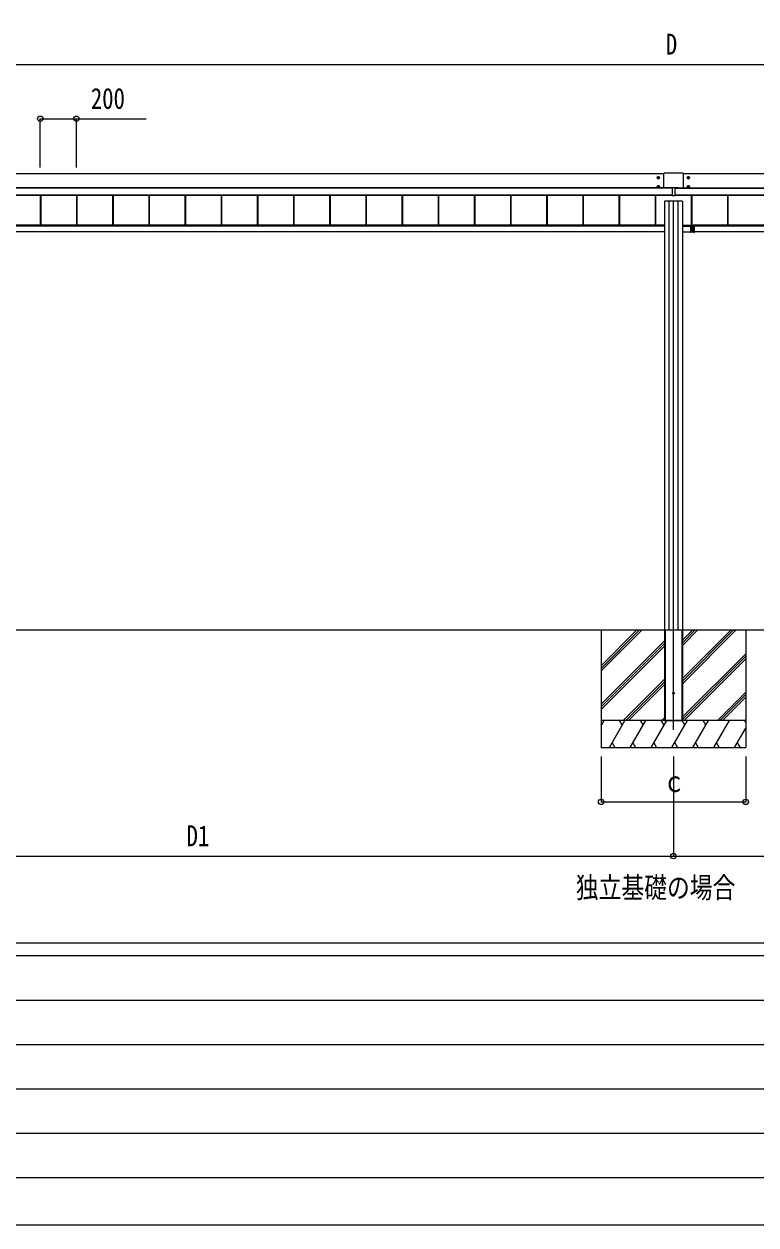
# Model space of a CAD drawing. Units: millimetres, scale not verified. Extents: x -14718 to 14718, y -10395 to 10395.
# Drawn here: x -11247 to -7199, y -10395 to -3758 of the extents above; entities that cross this region are included whole.
import ezdxf
from ezdxf.enums import TextEntityAlignment as Align

# ---------------------------------------------------------------- set-up
doc = ezdxf.new("R2010")
doc.units = ezdxf.units.MM
doc.header["$LTSCALE"] = 50
for name, color, linetype in [('0-2_USER1', 3, 'Continuous'), ('0-3_YKK_12', 2, 'Continuous'), ('0-4_YKK_A1', 4, 'Continuous'), ('0-5_YKK_D', 6, 'Continuous'), ('0-6_YKK_ZWAK', 7, 'Continuous')]:
    doc.layers.add(name, color=color, linetype=linetype)
doc.styles.add('ＭＳ ゴシック', font='')
doc.styles.get('ＭＳ ゴシック').set_extended_font_data('MS Gothic')

msp = doc.modelspace()

# ---------------------------------------------------------------- linework, layer by layer
at = {"layer": '0-3_YKK_12'}
msp.add_line((-7655.44, -7659), (-7655.44, -4733.3), dxfattribs=at)
at = {"layer": '0-4_YKK_A1'}
for p, q in [((-7708.44, -4585.37), (-12802.44, -4585.37)), ((-7731.19, -4607.11), (-7745.69, -4607.11)), ((-7740.72, -4607.87), (-7741.44, -4607.87)), ((-7738.44, -4614.36), (-7738.44, -4599.86)), ((-7736.16, -4606.35), (-7735.44, -4606.35)), ((-7708.44, -4663.81), (-7708.44, -4582.15)), ((-7603.44, -4581.15), (-7707.44, -4581.15)), ((-7602.44, -4582.15), (-7602.44, -4663.81)), ((-2508.44, -4585.37), (-7602.44, -4585.37)), ((-7579.69, -4607.11), (-7565.19, -4607.11)), ((-7574.72, -4606.35), (-7575.44, -4606.35)), ((-7572.44, -4614.36), (-7572.44, -4599.86)), ((-7570.16, -4607.87), (-7569.44, -4607.87)), ((-7662.94, -4663.81), (-12953.94, -4663.81)), ((-7662.94, -4664.29), (-12953.94, -4664.29)), ((-7662.94, -4703.27), (-12953.94, -4703.27)), ((-7662.94, -4703.78), (-12953.94, -4703.78)), ((-12953.94, -4703.92), (-7662.94, -4703.92)), ((-7662.94, -4703.92), (-12953.94, -4703.92)), ((-11156.94, -4703.92), (-11156.94, -4870.15)), ((-11154.34, -4703.92), (-11154.34, -4870.15)), ((-11153.94, -4703.92), (-11153.94, -4870.15)), ((-10956.94, -4703.92), (-10956.94, -4870.15)), ((-10954.34, -4703.92), (-10954.34, -4870.15)), ((-10953.94, -4703.92), (-10953.94, -4870.15)), ((-10756.94, -4703.92), (-10756.94, -4870.15)), ((-10754.34, -4703.92), (-10754.34, -4870.15)), ((-10753.94, -4703.92), (-10753.94, -4870.15)), ((-10556.94, -4703.92), (-10556.94, -4870.15)), ((-10554.34, -4703.92), (-10554.34, -4870.15)), ((-10553.94, -4703.92), (-10553.94, -4870.15)), ((-10356.94, -4703.92), (-10356.94, -4870.15)), ((-10354.34, -4703.92), (-10354.34, -4870.15)), ((-10353.94, -4703.92), (-10353.94, -4870.15)), ((-10156.94, -4703.92), (-10156.94, -4870.15)), ((-10154.34, -4703.92), (-10154.34, -4870.15)), ((-10153.94, -4703.92), (-10153.94, -4870.15)), ((-9956.94, -4703.92), (-9956.94, -4870.15)), ((-9954.34, -4703.92), (-9954.34, -4870.15)), ((-9953.94, -4703.92), (-9953.94, -4870.15)), ((-9756.94, -4703.92), (-9756.94, -4870.15)), ((-9754.34, -4703.92), (-9754.34, -4870.15)), ((-9753.94, -4703.92), (-9753.94, -4870.15)), ((-9556.94, -4703.92), (-9556.94, -4870.15)), ((-9554.34, -4703.92), (-9554.34, -4870.15)), ((-9553.94, -4703.92), (-9553.94, -4870.15)), ((-9356.94, -4703.92), (-9356.94, -4870.15)), ((-9354.34, -4703.92), (-9354.34, -4870.15)), ((-9353.94, -4703.92), (-9353.94, -4870.15)), ((-9156.94, -4703.92), (-9156.94, -4870.15)), ((-9154.34, -4703.92), (-9154.34, -4870.15)), ((-9153.94, -4703.92), (-9153.94, -4870.15)), ((-8956.94, -4703.92), (-8956.94, -4870.15)), ((-8954.34, -4703.92), (-8954.34, -4870.15)), ((-8953.94, -4703.92), (-8953.94, -4870.15)), ((-8756.94, -4703.92), (-8756.94, -4870.15)), ((-8754.34, -4703.92), (-8754.34, -4870.15)), ((-8753.94, -4703.92), (-8753.94, -4870.15)), ((-8556.94, -4703.92), (-8556.94, -4870.15)), ((-8554.34, -4703.92), (-8554.34, -4870.15)), ((-8553.94, -4703.92), (-8553.94, -4870.15)), ((-8356.94, -4703.92), (-8356.94, -4870.15)), ((-8354.34, -4703.92), (-8354.34, -4870.15)), ((-8353.94, -4703.92), (-8353.94, -4870.15)), ((-8156.94, -4703.92), (-8156.94, -4870.15)), ((-8154.34, -4703.92), (-8154.34, -4870.15)), ((-8153.94, -4703.92), (-8153.94, -4870.15)), ((-7956.94, -4703.92), (-7956.94, -4870.15)), ((-7954.34, -4703.92), (-7954.34, -4870.15)), ((-7953.94, -4703.92), (-7953.94, -4870.15)), ((-7756.94, -4703.92), (-7756.94, -4870.15)), ((-7754.34, -4703.92), (-7754.34, -4870.15)), ((-7753.94, -4703.92), (-7753.94, -4870.15)), ((-7731.19, -4657.08), (-7745.69, -4657.08)), ((-7740.72, -4657.84), (-7741.44, -4657.84)), ((-7738.44, -4664.33), (-7738.44, -4649.83)), ((-7736.16, -4656.32), (-7735.44, -4656.32)), ((-7681.94, -4661.48), (-7681.94, -4663.81)), ((-7681.94, -4661.48), (-7662.94, -4661.48)), ((-7681.94, -4663.48), (-7662.94, -4663.48)), ((-7662.94, -4661.31), (-7662.94, -4706.46)), ((-7662.94, -4661.31), (-7647.94, -4661.31)), ((-7647.94, -4706.46), (-7662.94, -4706.46)), ((-7647.94, -4661.31), (-7647.94, -4706.46)), ((-7647.94, -4661.48), (-7628.94, -4661.48)), ((-7647.94, -4663.48), (-7628.94, -4663.48)), ((-7647.94, -4663.81), (-2356.94, -4663.81)), ((-7647.94, -4664.29), (-2356.94, -4664.29)), ((-7647.94, -4703.27), (-2356.94, -4703.27)), ((-7647.94, -4703.78), (-2356.94, -4703.78)), ((-2356.94, -4703.92), (-7647.94, -4703.92)), ((-7628.94, -4663.81), (-7628.94, -4661.48)), ((-7579.69, -4657.08), (-7565.19, -4657.08)), ((-7574.72, -4656.32), (-7575.44, -4656.32)), ((-7572.44, -4664.33), (-7572.44, -4649.83)), ((-7570.16, -4657.84), (-7569.44, -4657.84)), ((-7556.94, -4703.92), (-7556.94, -4871.71)), ((-7556.54, -4703.92), (-7556.54, -4871.71)), ((-7553.94, -4703.92), (-7553.94, -4871.71)), ((-7356.94, -4703.92), (-7356.94, -4870.15)), ((-7354.34, -4703.92), (-7354.34, -4870.15)), ((-7353.94, -4703.92), (-7353.94, -4870.15)), ((-7705.44, -4737.86), (-7705.44, -7102.5)), ((-7680.25, -4736.12), (-7680.25, -7106.5)), ((-7630.62, -4736.12), (-7630.62, -7106.5)), ((-7605.44, -4737.86), (-7605.44, -7102.5)), ((-7705.44, -4870.15), (-12805.44, -4870.15)), ((-7705.44, -4872.15), (-12805.44, -4872.15)), ((-7705.44, -4875.02), (-12805.44, -4875.02)), ((-7705.44, -4906.5), (-12804.59, -4906.5)), ((-7605.44, -4870.15), (-7557.43, -4870.15)), ((-7605.44, -4872.15), (-7557.43, -4872.15)), ((-7605.44, -4875.02), (-7561.44, -4875.02)), ((-7605.44, -4906.5), (-7561.44, -4906.5)), ((-7561.44, -4874.78), (-7561.44, -4874.98)), ((-7555.72, -4874.8), (-7561.44, -4874.78)), ((-7561.44, -4875.28), (-7555.24, -4875.3)), ((-7561.44, -4909.06), (-7555.22, -4908.68)), ((-7561.44, -4908.76), (-7561.44, -4909.06)), ((-7557.43, -4870.15), (-7557.43, -4874.79)), ((-7557.43, -4871.71), (-7545.43, -4871.71)), ((-7555.72, -4872.21), (-7555.72, -4874.8)), ((-7555.72, -4872.21), (-7555.44, -4872.21)), ((-7555.72, -4874.8), (-7555.44, -4874.8)), ((-7555.24, -4875), (-7555.23, -4875)), ((-7555.22, -4871.71), (-7554.94, -4871.71)), ((-7555.22, -4875.3), (-7554.94, -4875.3)), ((-7554.94, -4908.38), (-7555.22, -4908.38)), ((-7554.94, -4875.3), (-7554.94, -4871.71)), ((-7554.94, -4908.38), (-7554.94, -4875.3)), ((-7547.94, -4875.3), (-7547.94, -4871.71)), ((-7547.65, -4871.71), (-7547.94, -4871.71)), ((-7547.94, -4908.38), (-7547.94, -4875.3)), ((-7547.65, -4875.3), (-7547.94, -4875.3)), ((-7547.94, -4908.38), (-7547.65, -4908.38)), ((-7541.44, -4909.06), (-7547.65, -4908.68)), ((-7547.64, -4875), (-7547.64, -4875)), ((-7541.44, -4875.28), (-7547.64, -4875.3)), ((-7547.15, -4872.21), (-7547.44, -4872.21)), ((-7547.15, -4874.8), (-7547.44, -4874.8)), ((-7547.15, -4872.21), (-7547.15, -4874.8)), ((-7547.15, -4874.8), (-7541.44, -4874.78)), ((-2505.44, -4870.15), (-7545.43, -4870.15)), ((-7545.43, -4870.15), (-7545.43, -4874.79)), ((-2505.44, -4872.15), (-7545.43, -4872.15)), ((-7541.44, -4874.78), (-7541.44, -4874.98)), ((-2505.44, -4875.02), (-7541.44, -4875.02)), ((-2506.28, -4906.5), (-7541.44, -4906.5)), ((-7541.44, -4908.76), (-7541.44, -4909.06)), ((-12805.44, -7106.5), (-1955.44, -7106.5)), ((-8055.44, -7106.5), (-8055.44, -7756.5)), ((-8055.44, -7333.13), (-7828.8, -7106.5)), ((-8055.44, -7304.85), (-7857.09, -7106.5)), ((-8055.44, -7318.99), (-7843, -7106.56)), ((-8055.44, -7516.98), (-7705.44, -7166.98)), ((-7705.44, -7102.5), (-7705.44, -7606.5)), ((-7705.44, -7106.5), (-7705.14, -7106.5)), ((-7705.44, -7106.5), (-7705.44, -7606.5)), ((-7705.14, -7106.5), (-7605.74, -7106.5)), ((-7702.94, -7106.5), (-7702.94, -7606.5)), ((-7701.44, -7106.5), (-7701.44, -7606.5)), ((-7609.44, -7106.5), (-7609.44, -7606.5)), ((-7607.94, -7106.5), (-7607.94, -7606.5)), ((-7605.44, -7102.5), (-7605.44, -7606.5)), ((-7605.44, -7106.5), (-7605.44, -7606.5)), ((-7605.44, -7191.5), (-7520.44, -7106.5)), ((-7605.44, -7177.36), (-7534.58, -7106.5)), ((-7605.44, -7163.22), (-7548.72, -7106.5)), ((-7605.44, -7403.63), (-7308.34, -7106.54)), ((-7605.44, -7389.49), (-7322.49, -7106.54)), ((-7605.44, -7375.35), (-7336.63, -7106.54)), ((-7255.44, -7106.5), (-7255.44, -7756.5)), ((-8055.44, -7531.12), (-7705.44, -7181.12)), ((-8055.44, -7545.26), (-7705.44, -7195.27)), ((-7605.44, -7587.48), (-7255.44, -7237.48)), ((-7605.44, -7601.62), (-7255.44, -7251.62)), ((-7596.18, -7606.5), (-7255.44, -7265.77)), ((-7932.83, -7606.5), (-7705.44, -7379.11)), ((-7918.68, -7606.5), (-7705.44, -7393.26)), ((-7904.54, -7606.5), (-7705.44, -7407.4)), ((-7412.33, -7606.5), (-7255.44, -7449.61)), ((-7398.18, -7606.5), (-7255.44, -7463.75)), ((-7384.04, -7606.5), (-7255.44, -7477.9)), ((-7255.44, -7606.5), (-8055.44, -7606.5)), ((-8055.44, -7635.44), (-8038.73, -7606.5)), ((-7255.44, -7606.5), (-8055.44, -7606.5)), ((-8053.73, -7632.48), (-8055.44, -7629.53)), ((-8009.86, -7756.5), (-7923.26, -7606.5)), ((-7938.26, -7632.48), (-7953.26, -7606.5)), ((-7894.39, -7756.5), (-7807.79, -7606.5)), ((-7822.79, -7632.48), (-7837.79, -7606.5)), ((-7778.92, -7756.5), (-7692.32, -7606.5)), ((-7707.32, -7632.49), (-7722.32, -7606.5)), ((-7720.69, -7606.5), (-7705.44, -7591.24)), ((-7705.44, -7606.5), (-7605.44, -7606.5)), ((-7663.45, -7756.5), (-7576.85, -7606.5)), ((-7591.85, -7632.48), (-7606.85, -7606.5)), ((-7547.98, -7756.5), (-7461.38, -7606.5)), ((-7476.38, -7632.48), (-7491.38, -7606.5)), ((-7432.51, -7756.5), (-7345.91, -7606.5)), ((-7255.44, -7615.17), (-7260.44, -7606.5)), ((-7317.04, -7756.5), (-7255.44, -7649.8)), ((-8055.44, -7756.5), (-7255.44, -7756.5)), ((-7994.86, -7730.52), (-7979.86, -7756.5)), ((-7879.39, -7730.52), (-7864.39, -7756.5)), ((-7763.92, -7730.52), (-7748.92, -7756.5)), ((-7648.45, -7730.52), (-7633.45, -7756.5)), ((-7532.98, -7730.52), (-7517.98, -7756.5)), ((-7417.51, -7730.52), (-7402.51, -7756.5)), ((-7302.04, -7730.52), (-7287.04, -7756.5))]:
    msp.add_line(p, q, dxfattribs=at)
for points in [[(-7738.44, -4601.34), (-7733.44, -4604.23), (-7733.44, -4610), (-7738.44, -4612.89), (-7743.44, -4610), (-7743.44, -4604.23)], [(-7572.44, -4601.34), (-7577.44, -4604.23), (-7577.44, -4610), (-7572.44, -4612.89), (-7567.44, -4610), (-7567.44, -4604.23)], [(-7738.44, -4651.31), (-7733.44, -4654.19), (-7733.44, -4659.97), (-7738.44, -4662.86), (-7743.44, -4659.97), (-7743.44, -4654.19)], [(-7572.44, -4651.31), (-7577.44, -4654.19), (-7577.44, -4659.97), (-7572.44, -4662.86), (-7567.44, -4659.97), (-7567.44, -4654.19)]]:
    msp.add_lwpolyline(points, close=True, dxfattribs=at)
for points in [[(-7741.44, -4607.87), (-7741.44, -4606.35), (-7740.72, -4606.35)], [(-7739.2, -4604.83), (-7739.2, -4604.11), (-7737.68, -4604.11), (-7737.68, -4604.83)], [(-7737.68, -4609.39), (-7737.68, -4610.11), (-7739.2, -4610.11), (-7739.2, -4609.39)], [(-7735.44, -4606.35), (-7735.44, -4607.87), (-7736.16, -4607.87)], [(-7575.44, -4606.35), (-7575.44, -4607.87), (-7574.72, -4607.87)], [(-7571.68, -4604.83), (-7571.68, -4604.11), (-7573.2, -4604.11), (-7573.2, -4604.83)], [(-7573.2, -4609.39), (-7573.2, -4610.11), (-7571.68, -4610.11), (-7571.68, -4609.39)], [(-7569.44, -4607.87), (-7569.44, -4606.35), (-7570.16, -4606.35)], [(-7741.44, -4657.84), (-7741.44, -4656.32), (-7740.72, -4656.32)], [(-7739.2, -4654.8), (-7739.2, -4654.08), (-7737.68, -4654.08), (-7737.68, -4654.8)], [(-7737.68, -4659.36), (-7737.68, -4660.08), (-7739.2, -4660.08), (-7739.2, -4659.36)], [(-7735.44, -4656.32), (-7735.44, -4657.84), (-7736.16, -4657.84)], [(-7575.44, -4656.32), (-7575.44, -4657.84), (-7574.72, -4657.84)], [(-7571.68, -4654.8), (-7571.68, -4654.08), (-7573.2, -4654.08), (-7573.2, -4654.8)], [(-7573.2, -4659.36), (-7573.2, -4660.08), (-7571.68, -4660.08), (-7571.68, -4659.36)], [(-7569.44, -4657.84), (-7569.44, -4656.32), (-7570.16, -4656.32)], [(-7555.25, -4875), (-7561.44, -4874.98), (-7561.44, -4875.28), (-7561.44, -4908.76)], [(-7555.22, -4875.3), (-7555.22, -4908.38), (-7561.44, -4908.76)], [(-7555.44, -4874.81), (-7555.44, -4874.8), (-7555.44, -4872.21)], [(-7555.23, -4875), (-7555.24, -4875), (-7555.24, -4875)], [(-7547.65, -4875.3), (-7547.65, -4908.38), (-7541.44, -4908.76)], [(-7547.64, -4875), (-7547.63, -4875), (-7547.63, -4875)], [(-7547.62, -4875), (-7541.44, -4874.98), (-7541.44, -4875.28), (-7541.44, -4908.76)], [(-7547.44, -4874.81), (-7547.44, -4874.8), (-7547.44, -4872.21)], [(-7705.14, -7106.5), (-7605.74, -7106.5), (-7605.44, -7106.5)]]:
    msp.add_lwpolyline(points, dxfattribs=at)
for centre, radius in [((-7738.44, -4607.11), 6.25), ((-7738.44, -4607.11), 5), ((-7572.44, -4607.11), 6.25), ((-7572.44, -4607.11), 5), ((-7738.44, -4657.08), 6.25), ((-7738.44, -4657.08), 5), ((-7572.44, -4657.08), 6.25), ((-7572.44, -4657.08), 5), ((-7655.66, -7456.5), 5)]:
    msp.add_circle(centre, radius, dxfattribs=at)
for centre, radius, start, end in [((-7738.44, -4607.11), 5.58, 153.74848, 206.25152), ((-7738.44, -4607.11), 5.58, 93.74848, 146.25152), ((-7738.44, -4607.11), 5.58, 213.74848, 266.25152), ((-7740.72, -4604.83), 1.52, 270, 0), ((-7740.72, -4609.39), 1.52, 0, 90), ((-7738.44, -4607.11), 5.58, 33.74848, 86.25152), ((-7738.44, -4607.11), 5.58, 273.74848, 326.25152), ((-7736.16, -4604.83), 1.52, 180, 270), ((-7736.16, -4609.39), 1.52, 90, 180), ((-7738.44, -4607.11), 5.58, 333.74848, 26.25152), ((-7707.44, -4582.15), 1, 89.98255, 179.98254), ((-7603.44, -4582.15), 1, 0.01746, 90.01745), ((-7572.44, -4607.11), 5.58, 153.74848, 206.25152), ((-7572.44, -4607.11), 5.58, 93.74848, 146.25152), ((-7572.44, -4607.11), 5.58, 213.74848, 266.25152), ((-7574.72, -4604.83), 1.52, 270, 0), ((-7574.72, -4609.39), 1.52, 0, 90), ((-7572.44, -4607.11), 5.58, 33.74848, 86.25152), ((-7572.44, -4607.11), 5.58, 273.74848, 326.25152), ((-7570.16, -4604.83), 1.52, 180, 270), ((-7570.16, -4609.39), 1.52, 90, 180), ((-7572.44, -4607.11), 5.58, 333.74848, 26.25152), ((-7738.44, -4657.08), 5.58, 153.74848, 206.25152), ((-7738.44, -4657.08), 5.58, 93.74848, 146.25152), ((-7738.44, -4657.08), 5.58, 213.74848, 266.25152), ((-7740.72, -4654.8), 1.52, 270, 0), ((-7740.72, -4659.36), 1.52, 0, 90), ((-7738.44, -4657.08), 5.58, 33.74848, 86.25152), ((-7738.44, -4657.08), 5.58, 273.74848, 326.25152), ((-7736.16, -4654.8), 1.52, 180, 270), ((-7736.16, -4659.36), 1.52, 90, 180), ((-7738.44, -4657.08), 5.58, 333.74848, 26.25152), ((-7572.44, -4657.08), 5.58, 153.74848, 206.25152), ((-7572.44, -4657.08), 5.58, 93.74848, 146.25152), ((-7572.44, -4657.08), 5.58, 213.74848, 266.25152), ((-7574.72, -4654.8), 1.52, 270, 0), ((-7574.72, -4659.36), 1.52, 0, 90), ((-7572.44, -4657.08), 5.58, 33.74848, 86.25152), ((-7572.44, -4657.08), 5.58, 273.74848, 326.25152), ((-7570.16, -4654.8), 1.52, 180, 270), ((-7570.16, -4659.36), 1.52, 90, 180), ((-7572.44, -4657.08), 5.58, 333.74848, 26.25152), ((-7555.65, -4876.78), 1.98, 83.79926, 91.95127), ((-7555.25, -4875.3), 0.3, 87.77338, 89.77816), ((-7555.25, -4875.14), 0.141, 85.77463, 89.9759), ((-7556.48, -4875.22), 1.25, 356.45735, 10.27369), ((-7555.24, -4871.71), 0.3, 269.98255, 359.98254), ((-7556.44, -4875.17), 1.21, 354.17006, 8.37745), ((-7555.24, -4875.3), 0.3, 0, 89.87763), ((-7556.56, -4871.78), 1.35, 350.09675, 2.91202), ((-7556.43, -4875.22), 1.22, 356.27163, 10.47203), ((-7555.24, -4908.38), 0.3, 273.5, 0), ((-7556.45, -4908.53), 1.24, 353.06854, 6.93146), ((-7547.64, -4871.71), 0.3, 180.01746, 270.01745), ((-7547.64, -4875.3), 0.3, 90.12237, 180), ((-7547.64, -4908.38), 0.3, 180, 266.5), ((-7546.31, -4871.78), 1.35, 177.08798, 189.90325), ((-7546.44, -4875.22), 1.22, 169.52797, 183.72837), ((-7546.42, -4908.53), 1.24, 173.06854, 186.93146), ((-7546.43, -4875.17), 1.21, 171.62255, 185.82994), ((-7546.39, -4875.22), 1.25, 169.72631, 183.54265), ((-7547.62, -4875.3), 0.3, 90.22184, 92.22662), ((-7547.62, -4875.14), 0.141, 90.0241, 94.22537), ((-7547.22, -4876.78), 1.98, 88.04873, 96.20074)]:
    msp.add_arc(centre, radius, start, end, dxfattribs=at)
for centre, major_axis, ratio, start_param, end_param in [((-7655.44, -4737.86), (50, 0), 0.04, 6.2831853, 9.424778), ((-7555.22, -4872.21), (-0.301, 0.4), 0.997782, 5.6362522, 7.2070486), ((-7555.74, -4874.8), (-0.001, 0.2), 0.09157, 4.6769241, 4.7117655), ((-7555.24, -4874.8), (0.482, 0.007), 0.414889, 3.1353871, 4.6694768), ((-7555.24, -4872.21), (-0.108, 0.169), 0.994155, 5.7105836, 7.28138), ((-7555.24, -4874.8), (0.145, 0.15), 0.921201, 2.3804184, 3.9145081), ((-7555.22, -4874.8), (-0.301, 0.4), 0.997782, 2.4579529, 2.4946596), ((-7547.65, -4872.21), (0.301, 0.4), 0.997782, 5.3593221, 6.9301184), ((-7547.65, -4874.8), (0.301, 0.4), 0.997782, 3.7885257, 3.8252324), ((-7547.64, -4872.21), (0.108, 0.169), 0.994155, 5.2849907, 6.855787), ((-7547.64, -4874.8), (-0.145, 0.15), 0.921201, 2.3686772, 3.9027669), ((-7547.64, -4874.8), (-0.482, 0.007), 0.414889, 1.6137085, 3.1477982), ((-7547.14, -4874.8), (0.001, 0.2), 0.09157, 1.5714198, 1.6062613)]:
    msp.add_ellipse(centre, major_axis=major_axis, ratio=ratio, start_param=start_param, end_param=end_param, dxfattribs=at)
at = {"layer": '0-5_YKK_D'}
for p, q in [((-12785.44, -3981.15), (-2525.44, -3981.15)), ((-11156.94, -4550.22), (-11156.94, -4280.15)), ((-10956.94, -4550.22), (-10956.94, -4280.15)), ((-8055.44, -7806.5), (-8055.44, -8057.5)), ((-7655.44, -7806.5), (-7655.44, -8357.5)), ((-7655.44, -7806.5), (-7655.44, -8357.5)), ((-7255.44, -7806.5), (-7255.44, -8057.5)), ((-8055.44, -8056.5), (-7255.44, -8056.5)), ((-12855.44, -8356.5), (-7655.44, -8356.5)), ((-7655.44, -8356.5), (-2455.44, -8356.5))]:
    msp.add_line(p, q, dxfattribs=at)
msp.add_lwpolyline([(-11156.94, -4281.15), (-10956.94, -4281.15), (-10571.84, -4281.15)], dxfattribs=at)
for centre in [(-11156.94, -4281.15), (-10956.94, -4281.15), (-8055.44, -8056.5), (-7255.44, -8056.5), (-7655.44, -8356.5), (-7655.44, -8356.5)]:
    msp.add_circle(centre, 14.88, dxfattribs=at)
at = {"layer": '0-6_YKK_ZWAK'}
for p, q in [((13632.57, -8837.5), (-13667.43, -8837.5)), ((-4567.43, -8907.5), (-13667.43, -8907.5)), ((-13518.68, -9152.5), (-4742.43, -9152.5)), ((-13518.68, -9397.5), (-4742.43, -9397.5)), ((-13518.68, -9642.5), (-4742.43, -9642.5)), ((-13518.68, -9887.5), (-4742.43, -9887.5)), ((-13667.43, -10132.5), (-4567.43, -10132.5))]:
    msp.add_line(p, q, dxfattribs=at)
msp.add_lwpolyline([(-14717.5, -10395), (14717.5, -10395), (14717.5, 10395), (-14717.5, 10395)], close=True, dxfattribs=at)

# ---------------------------------------------------------------- texts
at = {"layer": '0-2_USER1', "style": 'ＭＳ ゴシック', "width": 0.8}
msp.add_text('独立基礎の場合', height=115.5, dxfattribs=at).set_placement((-8195.16, -8622.5), align=Align.BOTTOM_LEFT)
at = {"layer": '0-5_YKK_D', "style": 'ＭＳ ゴシック', "width": 0.8}
for s, p in [('D', (-7697.44, -3961.15)), ('200', (-10877.44, -4261.15)), ('ｃ', (-7714.24, -8036.5)), ('D1', (-10347.84, -8336.5))]:
    msp.add_text(s, height=115.5, dxfattribs=at).set_placement(p, align=Align.BOTTOM_LEFT)

doc.saveas('drawing.dxf')
